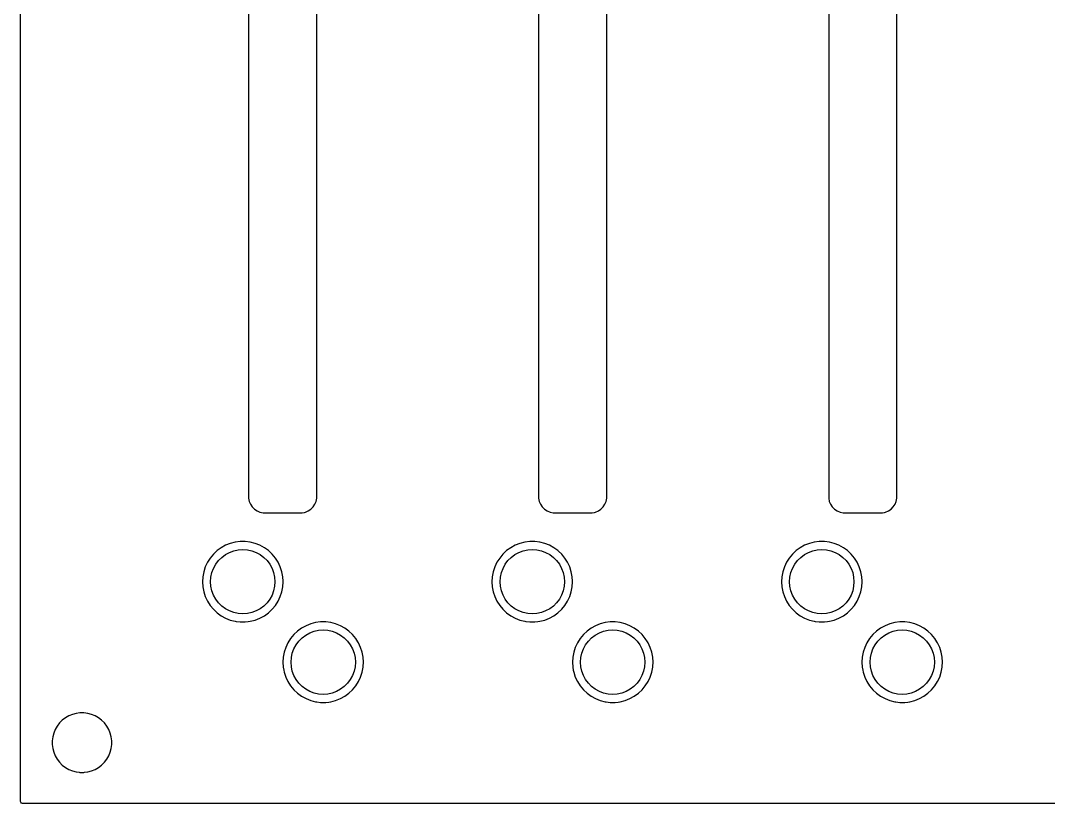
# Model space of a CAD drawing. Extents: x 76 to 217, y -144 to -46.
# Drawn here: x 76.2 to 140.1, y -143.8 to -95.1 of the extents above; entities that cross this region are included whole.
import ezdxf

# ---------------------------------------------------------------- set-up
doc = ezdxf.new("R2010")
doc.units = 0
doc.layers.add('BLACK', color=7, linetype='CONTINUOUS')

msp = doc.modelspace()

# ---------------------------------------------------------------- linework, layer by layer
at = {"layer": 'BLACK', "linetype": 'CONTINUOUS'}
for p, q in [((76.1845, -124.812543), (76.1845, -60.000005)), ((90.3605, -65.179459), (90.3605, -124.812541)), ((94.5995, -124.812541), (94.5995, -65.179459)), ((108.3945, -65.179459), (108.3945, -124.812541)), ((112.6335, -124.812541), (112.6335, -65.179459)), ((126.4285, -65.179459), (126.4285, -124.812541)), ((130.6675, -124.812541), (130.6675, -65.179459)), ((76.1845, -130.000005), (76.1845, -124.812543)), ((90.3605, -124.812543), (90.360499, -124.812543)), ((90.360499, -124.812543), (90.398947, -125.005829)), ((90.3605, -124.812541), (90.3605, -124.812543)), ((90.398947, -125.005829), (90.39895, -125.005839)), ((90.39895, -125.005839), (90.474364, -125.187907)), ((90.474364, -125.187907), (90.474371, -125.18792)), ((90.474371, -125.18792), (90.58386, -125.351781)), ((94.376139, -125.351782), (94.485632, -125.187914)), ((94.485632, -125.187914), (94.561051, -125.005835)), ((94.561051, -125.005835), (94.5995, -124.812543)), ((94.5995, -124.812543), (94.5995, -124.812541)), ((108.3945, -124.812543), (108.394499, -124.812543)), ((108.394499, -124.812543), (108.432947, -125.005829)), ((108.3945, -124.812541), (108.3945, -124.812543)), ((108.432947, -125.005829), (108.43295, -125.005839)), ((108.43295, -125.005839), (108.508364, -125.187907)), ((108.508364, -125.187907), (108.508371, -125.18792)), ((108.508371, -125.18792), (108.61786, -125.351781)), ((112.410139, -125.351782), (112.519632, -125.187914)), ((112.519632, -125.187914), (112.595051, -125.005835)), ((112.595051, -125.005835), (112.6335, -124.812543)), ((112.6335, -124.812543), (112.6335, -124.812541)), ((126.4285, -124.812543), (126.428499, -124.812543)), ((126.428499, -124.812543), (126.466947, -125.005829)), ((126.4285, -124.812541), (126.4285, -124.812543)), ((126.466947, -125.005829), (126.46695, -125.005839)), ((126.46695, -125.005839), (126.542364, -125.187907)), ((126.542364, -125.187907), (126.542371, -125.18792)), ((126.542371, -125.18792), (126.65186, -125.351781)), ((130.444139, -125.351782), (130.553632, -125.187914)), ((130.553632, -125.187914), (130.629051, -125.005835)), ((130.629051, -125.005835), (130.6675, -124.812543)), ((130.6675, -124.812543), (130.6675, -124.812541)), ((90.58386, -125.351781), (90.583863, -125.351785)), ((90.583863, -125.351785), (90.723214, -125.491136)), ((90.723214, -125.491136), (90.723218, -125.491139)), ((90.723218, -125.491139), (90.887079, -125.600628)), ((90.887079, -125.600628), (90.887092, -125.600635)), ((90.887092, -125.600635), (91.06916, -125.676049)), ((91.06916, -125.676049), (91.069165, -125.676051)), ((91.069165, -125.676051), (91.069169, -125.676051)), ((91.069169, -125.676051), (91.06917, -125.676052)), ((91.06917, -125.676052), (91.262456, -125.7145)), ((91.262456, -125.7145), (91.262459, -125.7145)), ((91.262459, -125.7145), (93.697543, -125.7145)), ((93.697543, -125.7145), (93.827582, -125.688632)), ((93.827582, -125.688632), (93.890835, -125.676051)), ((93.890835, -125.676051), (94.072914, -125.600632)), ((94.072914, -125.600632), (94.236782, -125.491139)), ((94.236782, -125.491139), (94.376139, -125.351782)), ((108.61786, -125.351781), (108.617863, -125.351785)), ((108.617863, -125.351785), (108.757214, -125.491136)), ((108.757214, -125.491136), (108.757218, -125.491139)), ((108.757218, -125.491139), (108.921079, -125.600628)), ((108.921079, -125.600628), (108.921092, -125.600635)), ((108.921092, -125.600635), (109.10316, -125.676049)), ((109.10316, -125.676049), (109.103165, -125.676051)), ((109.103165, -125.676051), (109.103169, -125.676051)), ((109.103169, -125.676051), (109.10317, -125.676052)), ((109.10317, -125.676052), (109.296456, -125.7145)), ((109.296456, -125.7145), (109.296459, -125.7145)), ((109.296459, -125.7145), (111.731543, -125.7145)), ((111.731543, -125.7145), (111.861582, -125.688632)), ((111.861582, -125.688632), (111.924835, -125.676051)), ((111.924835, -125.676051), (112.106914, -125.600632)), ((112.106914, -125.600632), (112.270782, -125.491139)), ((112.270782, -125.491139), (112.410139, -125.351782)), ((126.65186, -125.351781), (126.651863, -125.351785)), ((126.651863, -125.351785), (126.791214, -125.491136)), ((126.791214, -125.491136), (126.791218, -125.491139)), ((126.791218, -125.491139), (126.955079, -125.600628)), ((126.955079, -125.600628), (126.955092, -125.600635)), ((126.955092, -125.600635), (127.13716, -125.676049)), ((127.13716, -125.676049), (127.137165, -125.676051)), ((127.137165, -125.676051), (127.137169, -125.676051)), ((127.137169, -125.676051), (127.13717, -125.676052)), ((127.13717, -125.676052), (127.330456, -125.7145)), ((127.330456, -125.7145), (127.330459, -125.7145)), ((127.330459, -125.7145), (129.765543, -125.7145)), ((129.765543, -125.7145), (129.895582, -125.688632)), ((129.895582, -125.688632), (129.958835, -125.676051)), ((129.958835, -125.676051), (130.140914, -125.600632)), ((130.140914, -125.600632), (130.304782, -125.491139)), ((130.304782, -125.491139), (130.444139, -125.351782)), ((88.933241, -127.733002), (88.657516, -127.884584)), ((88.933242, -127.733001), (88.933241, -127.733002)), ((89.225771, -127.617181), (88.933242, -127.733001)), ((89.225774, -127.61718), (89.225771, -127.617181)), ((89.530523, -127.538934), (89.225774, -127.61718)), ((89.530536, -127.538932), (89.530523, -127.538934)), ((89.84267, -127.4995), (89.530536, -127.538932)), ((89.842682, -127.4995), (89.84267, -127.4995)), ((90.157318, -127.4995), (89.842682, -127.4995)), ((90.157329, -127.4995), (90.157318, -127.4995)), ((90.469463, -127.538932), (90.157329, -127.4995)), ((90.469476, -127.538934), (90.469463, -127.538932)), ((90.774225, -127.61718), (90.469476, -127.538934)), ((90.774228, -127.617181), (90.774225, -127.61718)), ((91.066757, -127.733001), (90.774228, -127.617181)), ((91.066758, -127.733002), (91.066757, -127.733001)), ((91.066763, -127.733004), (91.066758, -127.733002)), ((91.066766, -127.733006), (91.066763, -127.733004)), ((91.342484, -127.884584), (91.066766, -127.733006)), ((106.933241, -127.733002), (106.657516, -127.884584)), ((106.933242, -127.733001), (106.933241, -127.733002)), ((107.225771, -127.617181), (106.933242, -127.733001)), ((107.225774, -127.61718), (107.225771, -127.617181)), ((107.530523, -127.538934), (107.225774, -127.61718)), ((107.530536, -127.538932), (107.530523, -127.538934)), ((107.84267, -127.4995), (107.530536, -127.538932)), ((107.842682, -127.4995), (107.84267, -127.4995)), ((108.157318, -127.4995), (107.842682, -127.4995)), ((108.157329, -127.4995), (108.157318, -127.4995)), ((108.469463, -127.538932), (108.157329, -127.4995)), ((108.469476, -127.538934), (108.469463, -127.538932)), ((108.774225, -127.61718), (108.469476, -127.538934)), ((108.774228, -127.617181), (108.774225, -127.61718)), ((109.066757, -127.733001), (108.774228, -127.617181)), ((109.066758, -127.733002), (109.066757, -127.733001)), ((109.066763, -127.733004), (109.066758, -127.733002)), ((109.066766, -127.733006), (109.066763, -127.733004)), ((109.342484, -127.884584), (109.066766, -127.733006)), ((124.933241, -127.733002), (124.657516, -127.884584)), ((124.933242, -127.733001), (124.933241, -127.733002)), ((125.225771, -127.617181), (124.933242, -127.733001)), ((125.225774, -127.61718), (125.225771, -127.617181)), ((125.530523, -127.538934), (125.225774, -127.61718)), ((125.530536, -127.538932), (125.530523, -127.538934)), ((125.84267, -127.4995), (125.530536, -127.538932)), ((125.842682, -127.4995), (125.84267, -127.4995)), ((126.157318, -127.4995), (125.842682, -127.4995)), ((126.157329, -127.4995), (126.157318, -127.4995)), ((126.469463, -127.538932), (126.157329, -127.4995)), ((126.469476, -127.538934), (126.469463, -127.538932)), ((126.774225, -127.61718), (126.469476, -127.538934)), ((126.774228, -127.617181), (126.774225, -127.61718)), ((127.066757, -127.733001), (126.774228, -127.617181)), ((127.066758, -127.733002), (127.066757, -127.733001)), ((127.066763, -127.733004), (127.066758, -127.733002)), ((127.066766, -127.733006), (127.066763, -127.733004)), ((127.342484, -127.884584), (127.066766, -127.733006)), ((88.173606, -128.284909), (87.973054, -128.527334)), ((88.173608, -128.284907), (88.173606, -128.284909)), ((88.402968, -128.069523), (88.173608, -128.284907)), ((88.402978, -128.069515), (88.402968, -128.069523)), ((88.657504, -127.884591), (88.402978, -128.069515)), ((88.657516, -127.884584), (88.657504, -127.884591)), ((88.690279, -128.488501), (88.918718, -128.317493)), ((88.918718, -128.317493), (89.16917, -128.180736)), ((89.16917, -128.180736), (89.436535, -128.081014)), ((89.436535, -128.081014), (89.71537, -128.020357)), ((89.71537, -128.020357), (90, -128)), ((90, -128), (90.28463, -128.020357)), ((90.28463, -128.020357), (90.563465, -128.081014)), ((90.563465, -128.081014), (90.83083, -128.180736)), ((90.83083, -128.180736), (91.081282, -128.317493)), ((91.081282, -128.317493), (91.309721, -128.488501)), ((91.342488, -127.884586), (91.342484, -127.884584)), ((91.342495, -127.884591), (91.342488, -127.884586)), ((91.597021, -128.069515), (91.342495, -127.884591)), ((91.597027, -128.06952), (91.597021, -128.069515)), ((91.59703, -128.069522), (91.597027, -128.06952)), ((91.636606, -128.106686), (91.59703, -128.069522)), ((91.826391, -128.284907), (91.636606, -128.106686)), ((91.826393, -128.284909), (91.826391, -128.284907)), ((92.026945, -128.527334), (91.826393, -128.284909)), ((106.173606, -128.284909), (105.973054, -128.527334)), ((106.173608, -128.284907), (106.173606, -128.284909)), ((106.402968, -128.069523), (106.173608, -128.284907)), ((106.402978, -128.069515), (106.402968, -128.069523)), ((106.657504, -127.884591), (106.402978, -128.069515)), ((106.657516, -127.884584), (106.657504, -127.884591)), ((106.690279, -128.488501), (106.918718, -128.317493)), ((106.918718, -128.317493), (107.16917, -128.180736)), ((107.16917, -128.180736), (107.436535, -128.081014)), ((107.436535, -128.081014), (107.71537, -128.020357)), ((107.71537, -128.020357), (108, -128)), ((108, -128), (108.28463, -128.020357)), ((108.28463, -128.020357), (108.563465, -128.081014)), ((108.563465, -128.081014), (108.83083, -128.180736)), ((108.83083, -128.180736), (109.081282, -128.317493)), ((109.081282, -128.317493), (109.309721, -128.488501)), ((109.342488, -127.884586), (109.342484, -127.884584)), ((109.342495, -127.884591), (109.342488, -127.884586)), ((109.597021, -128.069515), (109.342495, -127.884591)), ((109.597027, -128.06952), (109.597021, -128.069515)), ((109.59703, -128.069522), (109.597027, -128.06952)), ((109.636606, -128.106686), (109.59703, -128.069522)), ((109.826391, -128.284907), (109.636606, -128.106686)), ((109.826393, -128.284909), (109.826391, -128.284907)), ((110.026945, -128.527334), (109.826393, -128.284909)), ((124.173606, -128.284909), (123.973054, -128.527334)), ((124.173608, -128.284907), (124.173606, -128.284909)), ((124.402968, -128.069523), (124.173608, -128.284907)), ((124.402978, -128.069515), (124.402968, -128.069523)), ((124.657504, -127.884591), (124.402978, -128.069515)), ((124.657516, -127.884584), (124.657504, -127.884591)), ((124.690279, -128.488501), (124.918718, -128.317493)), ((124.918718, -128.317493), (125.16917, -128.180736)), ((125.16917, -128.180736), (125.436535, -128.081014)), ((125.436535, -128.081014), (125.71537, -128.020357)), ((125.71537, -128.020357), (126, -128)), ((126, -128), (126.28463, -128.020357)), ((126.28463, -128.020357), (126.563465, -128.081014)), ((126.563465, -128.081014), (126.83083, -128.180736)), ((126.83083, -128.180736), (127.081282, -128.317493)), ((127.081282, -128.317493), (127.309721, -128.488501)), ((127.342488, -127.884586), (127.342484, -127.884584)), ((127.342495, -127.884591), (127.342488, -127.884586)), ((127.597021, -128.069515), (127.342495, -127.884591)), ((127.597027, -128.06952), (127.597021, -128.069515)), ((127.59703, -128.069522), (127.597027, -128.06952)), ((127.636606, -128.106686), (127.59703, -128.069522)), ((127.826391, -128.284907), (127.636606, -128.106686)), ((127.826393, -128.284909), (127.826391, -128.284907)), ((128.026945, -128.527334), (127.826393, -128.284909)), ((87.670497, -129.077683), (87.57327, -129.376916)), ((87.670499, -129.077678), (87.670497, -129.077683)), ((87.804461, -128.792996), (87.670499, -129.077678)), ((87.804464, -128.79299), (87.804461, -128.792996)), ((87.973051, -128.527338), (87.804464, -128.79299)), ((87.973054, -128.527334), (87.973051, -128.527338)), ((88.180736, -129.16917), (88.317493, -128.918718)), ((88.317493, -128.918718), (88.488501, -128.690279)), ((88.488501, -128.690279), (88.690279, -128.488501)), ((91.309721, -128.488501), (91.511499, -128.690279)), ((91.511499, -128.690279), (91.682507, -128.918718)), ((91.682507, -128.918718), (91.819264, -129.16917)), ((92.026947, -128.527337), (92.026945, -128.527334)), ((92.195537, -128.792993), (92.026947, -128.527337)), ((92.329503, -129.077685), (92.195537, -128.792993)), ((92.426731, -129.376921), (92.329503, -129.077685)), ((105.670497, -129.077683), (105.57327, -129.376916)), ((105.670499, -129.077678), (105.670497, -129.077683)), ((105.804461, -128.792996), (105.670499, -129.077678)), ((105.804464, -128.79299), (105.804461, -128.792996)), ((105.973051, -128.527338), (105.804464, -128.79299)), ((105.973054, -128.527334), (105.973051, -128.527338)), ((106.180736, -129.16917), (106.317493, -128.918718)), ((106.317493, -128.918718), (106.488501, -128.690279)), ((106.488501, -128.690279), (106.690279, -128.488501)), ((109.309721, -128.488501), (109.511499, -128.690279)), ((109.511499, -128.690279), (109.682507, -128.918718)), ((109.682507, -128.918718), (109.819264, -129.16917)), ((110.026947, -128.527337), (110.026945, -128.527334)), ((110.195537, -128.792993), (110.026947, -128.527337)), ((110.329503, -129.077685), (110.195537, -128.792993)), ((110.426731, -129.376921), (110.329503, -129.077685)), ((123.670497, -129.077683), (123.57327, -129.376916)), ((123.670499, -129.077678), (123.670497, -129.077683)), ((123.804461, -128.792996), (123.670499, -129.077678)), ((123.804464, -128.79299), (123.804461, -128.792996)), ((123.973051, -128.527338), (123.804464, -128.79299)), ((123.973054, -128.527334), (123.973051, -128.527338)), ((124.180736, -129.16917), (124.317493, -128.918718)), ((124.317493, -128.918718), (124.488501, -128.690279)), ((124.488501, -128.690279), (124.690279, -128.488501)), ((127.309721, -128.488501), (127.511499, -128.690279)), ((127.511499, -128.690279), (127.682507, -128.918718)), ((127.682507, -128.918718), (127.819264, -129.16917)), ((128.026947, -128.527337), (128.026945, -128.527334)), ((128.195537, -128.792993), (128.026947, -128.527337)), ((128.329503, -129.077685), (128.195537, -128.792993)), ((128.426731, -129.376921), (128.329503, -129.077685)), ((87.51431, -129.685995), (87.494556, -129.999994)), ((87.514311, -129.685988), (87.51431, -129.685995)), ((87.57327, -129.376916), (87.514311, -129.685988)), ((88, -130), (88.020357, -129.71537)), ((88.020357, -129.71537), (88.081014, -129.436535)), ((88.081014, -129.436535), (88.180736, -129.16917)), ((91.819264, -129.16917), (91.918986, -129.436535)), ((91.918986, -129.436535), (91.979643, -129.71537)), ((91.979643, -129.71537), (92, -130)), ((92.485688, -129.685985), (92.426731, -129.376921)), ((92.485688, -129.685988), (92.485688, -129.685985)), ((92.485689, -129.685995), (92.485688, -129.685988)), ((92.503777, -129.973511), (92.485689, -129.685995)), ((105.51431, -129.685995), (105.494556, -129.999994)), ((105.514311, -129.685988), (105.51431, -129.685995)), ((105.57327, -129.376916), (105.514311, -129.685988)), ((106, -130), (106.020357, -129.71537)), ((106.020357, -129.71537), (106.081014, -129.436535)), ((106.081014, -129.436535), (106.180736, -129.16917)), ((109.819264, -129.16917), (109.918986, -129.436535)), ((109.918986, -129.436535), (109.979643, -129.71537)), ((109.979643, -129.71537), (110, -130)), ((110.485688, -129.685985), (110.426731, -129.376921)), ((110.485688, -129.685988), (110.485688, -129.685985)), ((110.485689, -129.685995), (110.485688, -129.685988)), ((110.503777, -129.973511), (110.485689, -129.685995)), ((123.51431, -129.685995), (123.494556, -129.999994)), ((123.514311, -129.685988), (123.51431, -129.685995)), ((123.57327, -129.376916), (123.514311, -129.685988)), ((124, -130), (124.020357, -129.71537)), ((124.020357, -129.71537), (124.081014, -129.436535)), ((124.081014, -129.436535), (124.180736, -129.16917)), ((127.819264, -129.16917), (127.918986, -129.436535)), ((127.918986, -129.436535), (127.979643, -129.71537)), ((127.979643, -129.71537), (128, -130)), ((128.485688, -129.685985), (128.426731, -129.376921)), ((128.485688, -129.685988), (128.485688, -129.685985)), ((128.485689, -129.685995), (128.485688, -129.685988)), ((128.503777, -129.973511), (128.485689, -129.685995)), ((76.1845, -135.000005), (76.1845, -130.000005)), ((87.494556, -129.999994), (87.494556, -130.000005)), ((87.494556, -130.000005), (87.51431, -130.314004)), ((87.51431, -130.314004), (87.514311, -130.314011)), ((87.514311, -130.314011), (87.57327, -130.623083)), ((88.020357, -130.28463), (88, -130)), ((88.081014, -130.563465), (88.020357, -130.28463)), ((91.979643, -130.28463), (91.918986, -130.563465)), ((92, -130), (91.979643, -130.28463)), ((92.426731, -130.623079), (92.485688, -130.314015)), ((92.485688, -130.314015), (92.505444, -130.000005)), ((92.505444, -130), (92.503777, -129.973511)), ((92.505444, -130.000005), (92.505444, -130)), ((105.494556, -129.999994), (105.494556, -130.000005)), ((105.494556, -130.000005), (105.51431, -130.314004)), ((105.51431, -130.314004), (105.514311, -130.314011)), ((105.514311, -130.314011), (105.57327, -130.623083)), ((106.020357, -130.28463), (106, -130)), ((106.081014, -130.563465), (106.020357, -130.28463)), ((109.979643, -130.28463), (109.918986, -130.563465)), ((110, -130), (109.979643, -130.28463)), ((110.426731, -130.623079), (110.485688, -130.314015)), ((110.485688, -130.314015), (110.505444, -130.000005)), ((110.505444, -130), (110.503777, -129.973511)), ((110.505444, -130.000005), (110.505444, -130)), ((123.494556, -129.999994), (123.494556, -130.000005)), ((123.494556, -130.000005), (123.51431, -130.314004)), ((123.51431, -130.314004), (123.514311, -130.314011)), ((123.514311, -130.314011), (123.57327, -130.623083)), ((124.020357, -130.28463), (124, -130)), ((124.081014, -130.563465), (124.020357, -130.28463)), ((127.979643, -130.28463), (127.918986, -130.563465)), ((128, -130), (127.979643, -130.28463)), ((128.426731, -130.623079), (128.485688, -130.314015)), ((128.485688, -130.314015), (128.505444, -130.000005)), ((128.505444, -130), (128.503777, -129.973511)), ((128.505444, -130.000005), (128.505444, -130)), ((87.57327, -130.623083), (87.670497, -130.922316)), ((87.670497, -130.922316), (87.670499, -130.922321)), ((87.670499, -130.922321), (87.804461, -131.207003)), ((88.180736, -130.83083), (88.081014, -130.563465)), ((88.317493, -131.081282), (88.180736, -130.83083)), ((91.819264, -130.83083), (91.682507, -131.081282)), ((91.918986, -130.563465), (91.819264, -130.83083)), ((92.195537, -131.207007), (92.329503, -130.922315)), ((92.329503, -130.922315), (92.426731, -130.623079)), ((105.57327, -130.623083), (105.670497, -130.922316)), ((105.670497, -130.922316), (105.670499, -130.922321)), ((105.670499, -130.922321), (105.804461, -131.207003)), ((106.180736, -130.83083), (106.081014, -130.563465)), ((106.317493, -131.081282), (106.180736, -130.83083)), ((109.819264, -130.83083), (109.682507, -131.081282)), ((109.918986, -130.563465), (109.819264, -130.83083)), ((110.195537, -131.207007), (110.329503, -130.922315)), ((110.329503, -130.922315), (110.426731, -130.623079)), ((123.57327, -130.623083), (123.670497, -130.922316)), ((123.670497, -130.922316), (123.670499, -130.922321)), ((123.670499, -130.922321), (123.804461, -131.207003)), ((124.180736, -130.83083), (124.081014, -130.563465)), ((124.317493, -131.081282), (124.180736, -130.83083)), ((127.819264, -130.83083), (127.682507, -131.081282)), ((127.918986, -130.563465), (127.819264, -130.83083)), ((128.195537, -131.207007), (128.329503, -130.922315)), ((128.329503, -130.922315), (128.426731, -130.623079)), ((87.804461, -131.207003), (87.804464, -131.207009)), ((87.804464, -131.207009), (87.973051, -131.472661)), ((87.973051, -131.472661), (87.973054, -131.472665)), ((87.973054, -131.472665), (88.173606, -131.71509)), ((88.488501, -131.309721), (88.317493, -131.081282)), ((88.690279, -131.511499), (88.488501, -131.309721)), ((88.918718, -131.682507), (88.690279, -131.511499)), ((91.309721, -131.511499), (91.081282, -131.682507)), ((91.511499, -131.309721), (91.309721, -131.511499)), ((91.682507, -131.081282), (91.511499, -131.309721)), ((91.82639, -131.715094), (92.026947, -131.472663)), ((92.026947, -131.472663), (92.195537, -131.207007)), ((105.804461, -131.207003), (105.804464, -131.207009)), ((105.804464, -131.207009), (105.973051, -131.472661)), ((105.973051, -131.472661), (105.973054, -131.472665)), ((105.973054, -131.472665), (106.173606, -131.71509)), ((106.488501, -131.309721), (106.317493, -131.081282)), ((106.690279, -131.511499), (106.488501, -131.309721)), ((106.918718, -131.682507), (106.690279, -131.511499)), ((109.309721, -131.511499), (109.081282, -131.682507)), ((109.511499, -131.309721), (109.309721, -131.511499)), ((109.682507, -131.081282), (109.511499, -131.309721)), ((109.82639, -131.715094), (110.026947, -131.472663)), ((110.026947, -131.472663), (110.195537, -131.207007)), ((123.804461, -131.207003), (123.804464, -131.207009)), ((123.804464, -131.207009), (123.973051, -131.472661)), ((123.973051, -131.472661), (123.973054, -131.472665)), ((123.973054, -131.472665), (124.173606, -131.71509)), ((124.488501, -131.309721), (124.317493, -131.081282)), ((124.690279, -131.511499), (124.488501, -131.309721)), ((124.918718, -131.682507), (124.690279, -131.511499)), ((127.309721, -131.511499), (127.081282, -131.682507)), ((127.511499, -131.309721), (127.309721, -131.511499)), ((127.682507, -131.081282), (127.511499, -131.309721)), ((127.82639, -131.715094), (128.026947, -131.472663)), ((128.026947, -131.472663), (128.195537, -131.207007)), ((88.173606, -131.71509), (88.173608, -131.715092)), ((88.173608, -131.715092), (88.402968, -131.930476)), ((88.402968, -131.930476), (88.402978, -131.930484)), ((88.402978, -131.930484), (88.657504, -132.115408)), ((88.657504, -132.115408), (88.657509, -132.11541)), ((88.657509, -132.11541), (88.657516, -132.115416)), ((88.657516, -132.115416), (88.933234, -132.266994)), ((89.16917, -131.819264), (88.918718, -131.682507)), ((88.933234, -132.266994), (88.933239, -132.266996)), ((88.933239, -132.266996), (88.933241, -132.266997)), ((88.933241, -132.266997), (88.933242, -132.266998)), ((88.933242, -132.266998), (89.225771, -132.382818)), ((89.436535, -131.918986), (89.16917, -131.819264)), ((89.71537, -131.979643), (89.436535, -131.918986)), ((90, -132), (89.71537, -131.979643)), ((90.28463, -131.979643), (90, -132)), ((90.563465, -131.918986), (90.28463, -131.979643)), ((90.83083, -131.819264), (90.563465, -131.918986)), ((90.774228, -132.382818), (91.066757, -132.266998)), ((91.081282, -131.682507), (90.83083, -131.819264)), ((91.066756, -132.266997), (91.066766, -132.266994)), ((91.066758, -132.266997), (91.066756, -132.266997)), ((91.066757, -132.266998), (91.066758, -132.266997)), ((91.066766, -132.266994), (91.342484, -132.115416)), ((91.342484, -132.115416), (91.59703, -131.930478)), ((91.59703, -131.930478), (91.82639, -131.715094)), ((106.173606, -131.71509), (106.173608, -131.715092)), ((106.173608, -131.715092), (106.402968, -131.930476)), ((106.402968, -131.930476), (106.402978, -131.930484)), ((106.402978, -131.930484), (106.657504, -132.115408)), ((106.657504, -132.115408), (106.657509, -132.11541)), ((106.657509, -132.11541), (106.657516, -132.115416)), ((106.657516, -132.115416), (106.933234, -132.266994)), ((107.16917, -131.819264), (106.918718, -131.682507)), ((106.933234, -132.266994), (106.933239, -132.266996)), ((106.933239, -132.266996), (106.933241, -132.266997)), ((106.933241, -132.266997), (106.933242, -132.266998)), ((106.933242, -132.266998), (107.225771, -132.382818)), ((107.436535, -131.918986), (107.16917, -131.819264)), ((107.71537, -131.979643), (107.436535, -131.918986)), ((108, -132), (107.71537, -131.979643)), ((108.28463, -131.979643), (108, -132)), ((108.563465, -131.918986), (108.28463, -131.979643)), ((108.83083, -131.819264), (108.563465, -131.918986)), ((108.774228, -132.382818), (109.066757, -132.266998)), ((109.081282, -131.682507), (108.83083, -131.819264)), ((109.066756, -132.266997), (109.066766, -132.266994)), ((109.066758, -132.266997), (109.066756, -132.266997)), ((109.066757, -132.266998), (109.066758, -132.266997)), ((109.066766, -132.266994), (109.342484, -132.115416)), ((109.342484, -132.115416), (109.59703, -131.930478)), ((109.59703, -131.930478), (109.82639, -131.715094)), ((124.173606, -131.71509), (124.173608, -131.715092)), ((124.173608, -131.715092), (124.402968, -131.930476)), ((124.402968, -131.930476), (124.402978, -131.930484)), ((124.402978, -131.930484), (124.657504, -132.115408)), ((124.657504, -132.115408), (124.657509, -132.11541)), ((124.657509, -132.11541), (124.657516, -132.115416)), ((124.657516, -132.115416), (124.933234, -132.266994)), ((125.16917, -131.819264), (124.918718, -131.682507)), ((124.933234, -132.266994), (124.933239, -132.266996)), ((124.933239, -132.266996), (124.933241, -132.266997)), ((124.933241, -132.266997), (124.933242, -132.266998)), ((124.933242, -132.266998), (125.225771, -132.382818)), ((125.436535, -131.918986), (125.16917, -131.819264)), ((125.71537, -131.979643), (125.436535, -131.918986)), ((126, -132), (125.71537, -131.979643)), ((126.28463, -131.979643), (126, -132)), ((126.563465, -131.918986), (126.28463, -131.979643)), ((126.83083, -131.819264), (126.563465, -131.918986)), ((126.774228, -132.382818), (127.066757, -132.266998)), ((127.081282, -131.682507), (126.83083, -131.819264)), ((127.066756, -132.266997), (127.066766, -132.266994)), ((127.066758, -132.266997), (127.066756, -132.266997)), ((127.066757, -132.266998), (127.066758, -132.266997)), ((127.066766, -132.266994), (127.342484, -132.115416)), ((127.342484, -132.115416), (127.59703, -131.930478)), ((127.59703, -131.930478), (127.82639, -131.715094)), ((89.225771, -132.382818), (89.225774, -132.382819)), ((89.225774, -132.382819), (89.530523, -132.461065)), ((89.530523, -132.461065), (89.530527, -132.461066)), ((89.530527, -132.461066), (89.59601, -132.469338)), ((89.59601, -132.469338), (89.84267, -132.500499)), ((89.84267, -132.500499), (89.842679, -132.500499)), ((89.842679, -132.500499), (89.842682, -132.5005)), ((89.842682, -132.5005), (89.842684, -132.5005)), ((89.842684, -132.5005), (90.157316, -132.5005)), ((90.157316, -132.5005), (90.157318, -132.5005)), ((90.157318, -132.5005), (90.157321, -132.500499)), ((90.157321, -132.500499), (90.157329, -132.500499)), ((90.157329, -132.500499), (90.343593, -132.476968)), ((90.343593, -132.476968), (90.469473, -132.461066)), ((90.469473, -132.461066), (90.774225, -132.382819)), ((90.774225, -132.382819), (90.774228, -132.382818)), ((93.657504, -132.884591), (93.402978, -133.069515)), ((93.657516, -132.884584), (93.657504, -132.884591)), ((93.933241, -132.733002), (93.657516, -132.884584)), ((93.933242, -132.733001), (93.933241, -132.733002)), ((94.225771, -132.617181), (93.933242, -132.733001)), ((94.225774, -132.61718), (94.225771, -132.617181)), ((94.530523, -132.538934), (94.225774, -132.61718)), ((94.530536, -132.538932), (94.530523, -132.538934)), ((94.84267, -132.4995), (94.530536, -132.538932)), ((94.842682, -132.4995), (94.84267, -132.4995)), ((95.157318, -132.4995), (94.842682, -132.4995)), ((95.157329, -132.4995), (95.157318, -132.4995)), ((95.469463, -132.538932), (95.157329, -132.4995)), ((95.469476, -132.538934), (95.469463, -132.538932)), ((95.774225, -132.61718), (95.469476, -132.538934)), ((95.774228, -132.617181), (95.774225, -132.61718)), ((96.066757, -132.733001), (95.774228, -132.617181)), ((96.066758, -132.733002), (96.066757, -132.733001)), ((96.066763, -132.733004), (96.066758, -132.733002)), ((96.066766, -132.733006), (96.066763, -132.733004)), ((96.342484, -132.884584), (96.066766, -132.733006)), ((96.342488, -132.884586), (96.342484, -132.884584)), ((96.342495, -132.884591), (96.342488, -132.884586)), ((96.597021, -133.069515), (96.342495, -132.884591)), ((107.225771, -132.382818), (107.225774, -132.382819)), ((107.225774, -132.382819), (107.530523, -132.461065)), ((107.530523, -132.461065), (107.530527, -132.461066)), ((107.530527, -132.461066), (107.59601, -132.469338)), ((107.59601, -132.469338), (107.84267, -132.500499)), ((107.84267, -132.500499), (107.842679, -132.500499)), ((107.842679, -132.500499), (107.842682, -132.5005)), ((107.842682, -132.5005), (107.842684, -132.5005)), ((107.842684, -132.5005), (108.157316, -132.5005)), ((108.157316, -132.5005), (108.157318, -132.5005)), ((108.157318, -132.5005), (108.157321, -132.500499)), ((108.157321, -132.500499), (108.157329, -132.500499)), ((108.157329, -132.500499), (108.343593, -132.476968)), ((108.343593, -132.476968), (108.469473, -132.461066)), ((108.469473, -132.461066), (108.774225, -132.382819)), ((108.774225, -132.382819), (108.774228, -132.382818)), ((111.657504, -132.884591), (111.402978, -133.069515)), ((111.657516, -132.884584), (111.657504, -132.884591)), ((111.933241, -132.733002), (111.657516, -132.884584)), ((111.933242, -132.733001), (111.933241, -132.733002)), ((112.225771, -132.617181), (111.933242, -132.733001)), ((112.225774, -132.61718), (112.225771, -132.617181)), ((112.530523, -132.538934), (112.225774, -132.61718)), ((112.530536, -132.538932), (112.530523, -132.538934)), ((112.84267, -132.4995), (112.530536, -132.538932)), ((112.842682, -132.4995), (112.84267, -132.4995)), ((113.157318, -132.4995), (112.842682, -132.4995)), ((113.157329, -132.4995), (113.157318, -132.4995)), ((113.469463, -132.538932), (113.157329, -132.4995)), ((113.469476, -132.538934), (113.469463, -132.538932)), ((113.774225, -132.61718), (113.469476, -132.538934)), ((113.774228, -132.617181), (113.774225, -132.61718)), ((114.066757, -132.733001), (113.774228, -132.617181)), ((114.066758, -132.733002), (114.066757, -132.733001)), ((114.066763, -132.733004), (114.066758, -132.733002)), ((114.066766, -132.733006), (114.066763, -132.733004)), ((114.342484, -132.884584), (114.066766, -132.733006)), ((114.342488, -132.884586), (114.342484, -132.884584)), ((114.342495, -132.884591), (114.342488, -132.884586)), ((114.597021, -133.069515), (114.342495, -132.884591)), ((125.225771, -132.382818), (125.225774, -132.382819)), ((125.225774, -132.382819), (125.530523, -132.461065)), ((125.530523, -132.461065), (125.530527, -132.461066)), ((125.530527, -132.461066), (125.59601, -132.469338)), ((125.59601, -132.469338), (125.84267, -132.500499)), ((125.84267, -132.500499), (125.842679, -132.500499)), ((125.842679, -132.500499), (125.842682, -132.5005)), ((125.842682, -132.5005), (125.842684, -132.5005)), ((125.842684, -132.5005), (126.157316, -132.5005)), ((126.157316, -132.5005), (126.157318, -132.5005)), ((126.157318, -132.5005), (126.157321, -132.500499)), ((126.157321, -132.500499), (126.157329, -132.500499)), ((126.157329, -132.500499), (126.343593, -132.476968)), ((126.343593, -132.476968), (126.469473, -132.461066)), ((126.469473, -132.461066), (126.774225, -132.382819)), ((126.774225, -132.382819), (126.774228, -132.382818)), ((129.657504, -132.884591), (129.402978, -133.069515)), ((129.657516, -132.884584), (129.657504, -132.884591)), ((129.933241, -132.733002), (129.657516, -132.884584)), ((129.933242, -132.733001), (129.933241, -132.733002)), ((130.225771, -132.617181), (129.933242, -132.733001)), ((130.225774, -132.61718), (130.225771, -132.617181)), ((130.530523, -132.538934), (130.225774, -132.61718)), ((130.530536, -132.538932), (130.530523, -132.538934)), ((130.84267, -132.4995), (130.530536, -132.538932)), ((130.842682, -132.4995), (130.84267, -132.4995)), ((131.157318, -132.4995), (130.842682, -132.4995)), ((131.157329, -132.4995), (131.157318, -132.4995)), ((131.469463, -132.538932), (131.157329, -132.4995)), ((131.469476, -132.538934), (131.469463, -132.538932)), ((131.774225, -132.61718), (131.469476, -132.538934)), ((131.774228, -132.617181), (131.774225, -132.61718)), ((132.066757, -132.733001), (131.774228, -132.617181)), ((132.066758, -132.733002), (132.066757, -132.733001)), ((132.066763, -132.733004), (132.066758, -132.733002)), ((132.066766, -132.733006), (132.066763, -132.733004)), ((132.342484, -132.884584), (132.066766, -132.733006)), ((132.342488, -132.884586), (132.342484, -132.884584)), ((132.342495, -132.884591), (132.342488, -132.884586)), ((132.597021, -133.069515), (132.342495, -132.884591)), ((92.973051, -133.527338), (92.804464, -133.79299)), ((92.973054, -133.527334), (92.973051, -133.527338)), ((93.173606, -133.284909), (92.973054, -133.527334)), ((93.173608, -133.284907), (93.173606, -133.284909)), ((93.402968, -133.069523), (93.173608, -133.284907)), ((93.402978, -133.069515), (93.402968, -133.069523)), ((93.488501, -133.690279), (93.690279, -133.488501)), ((93.690279, -133.488501), (93.918718, -133.317493)), ((93.918718, -133.317493), (94.16917, -133.180736)), ((94.16917, -133.180736), (94.436535, -133.081014)), ((94.436535, -133.081014), (94.71537, -133.020357)), ((94.71537, -133.020357), (95, -133)), ((95, -133), (95.28463, -133.020357)), ((95.28463, -133.020357), (95.563465, -133.081014)), ((95.563465, -133.081014), (95.83083, -133.180736)), ((95.83083, -133.180736), (96.081282, -133.317493)), ((96.081282, -133.317493), (96.309721, -133.488501)), ((96.309721, -133.488501), (96.511499, -133.690279)), ((96.597031, -133.069523), (96.597021, -133.069515)), ((96.826391, -133.284907), (96.597031, -133.069523)), ((96.826393, -133.284909), (96.826391, -133.284907)), ((97.026945, -133.527334), (96.826393, -133.284909)), ((97.026948, -133.527338), (97.026945, -133.527334)), ((97.160414, -133.737648), (97.026948, -133.527338)), ((110.973051, -133.527338), (110.804464, -133.79299)), ((110.973054, -133.527334), (110.973051, -133.527338)), ((111.173606, -133.284909), (110.973054, -133.527334)), ((111.173608, -133.284907), (111.173606, -133.284909)), ((111.402968, -133.069523), (111.173608, -133.284907)), ((111.402978, -133.069515), (111.402968, -133.069523)), ((111.488501, -133.690279), (111.690279, -133.488501)), ((111.690279, -133.488501), (111.918718, -133.317493)), ((111.918718, -133.317493), (112.16917, -133.180736)), ((112.16917, -133.180736), (112.436535, -133.081014)), ((112.436535, -133.081014), (112.71537, -133.020357)), ((112.71537, -133.020357), (113, -133)), ((113, -133), (113.28463, -133.020357)), ((113.28463, -133.020357), (113.563465, -133.081014)), ((113.563465, -133.081014), (113.83083, -133.180736)), ((113.83083, -133.180736), (114.081282, -133.317493)), ((114.081282, -133.317493), (114.309721, -133.488501)), ((114.309721, -133.488501), (114.511499, -133.690279)), ((114.597031, -133.069523), (114.597021, -133.069515)), ((114.826391, -133.284907), (114.597031, -133.069523)), ((114.826393, -133.284909), (114.826391, -133.284907)), ((115.026945, -133.527334), (114.826393, -133.284909)), ((115.026948, -133.527338), (115.026945, -133.527334)), ((115.160414, -133.737648), (115.026948, -133.527338)), ((128.973051, -133.527338), (128.804464, -133.79299)), ((128.973054, -133.527334), (128.973051, -133.527338)), ((129.173606, -133.284909), (128.973054, -133.527334)), ((129.173608, -133.284907), (129.173606, -133.284909)), ((129.402968, -133.069523), (129.173608, -133.284907)), ((129.402978, -133.069515), (129.402968, -133.069523)), ((129.488501, -133.690279), (129.690279, -133.488501)), ((129.690279, -133.488501), (129.918718, -133.317493)), ((129.918718, -133.317493), (130.16917, -133.180736)), ((130.16917, -133.180736), (130.436535, -133.081014)), ((130.436535, -133.081014), (130.71537, -133.020357)), ((130.71537, -133.020357), (131, -133)), ((131, -133), (131.28463, -133.020357)), ((131.28463, -133.020357), (131.563465, -133.081014)), ((131.563465, -133.081014), (131.83083, -133.180736)), ((131.83083, -133.180736), (132.081282, -133.317493)), ((132.081282, -133.317493), (132.309721, -133.488501)), ((132.309721, -133.488501), (132.511499, -133.690279)), ((132.597031, -133.069523), (132.597021, -133.069515)), ((132.826391, -133.284907), (132.597031, -133.069523)), ((132.826393, -133.284909), (132.826391, -133.284907)), ((133.026945, -133.527334), (132.826393, -133.284909)), ((133.026948, -133.527338), (133.026945, -133.527334)), ((133.160414, -133.737648), (133.026948, -133.527338)), ((92.670497, -134.077683), (92.57327, -134.376916)), ((92.670499, -134.077678), (92.670497, -134.077683)), ((92.804461, -133.792996), (92.670499, -134.077678)), ((92.804464, -133.79299), (92.804461, -133.792996)), ((93.081014, -134.436535), (93.180736, -134.16917)), ((93.180736, -134.16917), (93.317493, -133.918718)), ((93.317493, -133.918718), (93.488501, -133.690279)), ((96.511499, -133.690279), (96.682507, -133.918718)), ((96.682507, -133.918718), (96.819264, -134.16917)), ((96.819264, -134.16917), (96.918986, -134.436535)), ((97.195537, -133.792993), (97.160414, -133.737648)), ((97.329503, -134.077685), (97.195537, -133.792993)), ((97.426731, -134.376921), (97.329503, -134.077685)), ((110.670497, -134.077683), (110.57327, -134.376916)), ((110.670499, -134.077678), (110.670497, -134.077683)), ((110.804461, -133.792996), (110.670499, -134.077678)), ((110.804464, -133.79299), (110.804461, -133.792996)), ((111.081014, -134.436535), (111.180736, -134.16917)), ((111.180736, -134.16917), (111.317493, -133.918718)), ((111.317493, -133.918718), (111.488501, -133.690279)), ((114.511499, -133.690279), (114.682507, -133.918718)), ((114.682507, -133.918718), (114.819264, -134.16917)), ((114.819264, -134.16917), (114.918986, -134.436535)), ((115.195537, -133.792993), (115.160414, -133.737648)), ((115.329503, -134.077685), (115.195537, -133.792993)), ((115.426731, -134.376921), (115.329503, -134.077685)), ((128.670497, -134.077683), (128.57327, -134.376916)), ((128.670499, -134.077678), (128.670497, -134.077683)), ((128.804461, -133.792996), (128.670499, -134.077678)), ((128.804464, -133.79299), (128.804461, -133.792996)), ((129.081014, -134.436535), (129.180736, -134.16917)), ((129.180736, -134.16917), (129.317493, -133.918718)), ((129.317493, -133.918718), (129.488501, -133.690279)), ((132.511499, -133.690279), (132.682507, -133.918718)), ((132.682507, -133.918718), (132.819264, -134.16917)), ((132.819264, -134.16917), (132.918986, -134.436535)), ((133.195537, -133.792993), (133.160414, -133.737648)), ((133.329503, -134.077685), (133.195537, -133.792993)), ((133.426731, -134.376921), (133.329503, -134.077685)), ((92.51431, -134.685995), (92.494556, -134.999994)), ((92.514311, -134.685988), (92.51431, -134.685995)), ((92.57327, -134.376916), (92.514311, -134.685988)), ((93, -135), (93.020357, -134.71537)), ((93.020357, -134.71537), (93.081014, -134.436535)), ((96.918986, -134.436535), (96.979643, -134.71537)), ((96.979643, -134.71537), (97, -135)), ((97.485688, -134.685985), (97.426731, -134.376921)), ((97.485688, -134.685988), (97.485688, -134.685985)), ((97.485689, -134.685995), (97.485688, -134.685988)), ((97.505444, -134.999994), (97.485689, -134.685995)), ((110.51431, -134.685995), (110.494556, -134.999994)), ((110.514311, -134.685988), (110.51431, -134.685995)), ((110.57327, -134.376916), (110.514311, -134.685988)), ((111, -135), (111.020357, -134.71537)), ((111.020357, -134.71537), (111.081014, -134.436535)), ((114.918986, -134.436535), (114.979643, -134.71537)), ((114.979643, -134.71537), (115, -135)), ((115.485688, -134.685985), (115.426731, -134.376921)), ((115.485688, -134.685988), (115.485688, -134.685985)), ((115.485689, -134.685995), (115.485688, -134.685988)), ((115.505444, -134.999994), (115.485689, -134.685995)), ((128.51431, -134.685995), (128.494556, -134.999994)), ((128.514311, -134.685988), (128.51431, -134.685995)), ((128.57327, -134.376916), (128.514311, -134.685988)), ((129, -135), (129.020357, -134.71537)), ((129.020357, -134.71537), (129.081014, -134.436535)), ((132.918986, -134.436535), (132.979643, -134.71537)), ((132.979643, -134.71537), (133, -135)), ((133.485688, -134.685985), (133.426731, -134.376921)), ((133.485688, -134.685988), (133.485688, -134.685985)), ((133.485689, -134.685995), (133.485688, -134.685988)), ((133.505444, -134.999994), (133.485689, -134.685995)), ((76.1845, -140.121288), (76.1845, -135.000005)), ((92.494556, -134.999994), (92.494556, -135.000005)), ((92.494556, -135.000005), (92.51431, -135.314004)), ((92.51431, -135.314004), (92.514311, -135.314011)), ((92.514311, -135.314011), (92.514312, -135.314015)), ((92.514312, -135.314015), (92.54979, -135.5)), ((93.020357, -135.28463), (93, -135)), ((93.081014, -135.563465), (93.020357, -135.28463)), ((96.979643, -135.28463), (96.918986, -135.563465)), ((97, -135), (96.979643, -135.28463)), ((97.426731, -135.623079), (97.485688, -135.314015)), ((97.485688, -135.314015), (97.488249, -135.273308)), ((97.488249, -135.273308), (97.505444, -135.000005)), ((97.505444, -135.000005), (97.505444, -134.999994)), ((110.494556, -134.999994), (110.494556, -135.000005)), ((110.494556, -135.000005), (110.51431, -135.314004)), ((110.51431, -135.314004), (110.514311, -135.314011)), ((110.514311, -135.314011), (110.514312, -135.314015)), ((110.514312, -135.314015), (110.54979, -135.5)), ((111.020357, -135.28463), (111, -135)), ((111.081014, -135.563465), (111.020357, -135.28463)), ((114.979643, -135.28463), (114.918986, -135.563465)), ((115, -135), (114.979643, -135.28463)), ((115.426731, -135.623079), (115.485688, -135.314015)), ((115.485688, -135.314015), (115.488249, -135.273308)), ((115.488249, -135.273308), (115.505444, -135.000005)), ((115.505444, -135.000005), (115.505444, -134.999994)), ((128.494556, -134.999994), (128.494556, -135.000005)), ((128.494556, -135.000005), (128.51431, -135.314004)), ((128.51431, -135.314004), (128.514311, -135.314011)), ((128.514311, -135.314011), (128.514312, -135.314015)), ((128.514312, -135.314015), (128.54979, -135.5)), ((129.020357, -135.28463), (129, -135)), ((129.081014, -135.563465), (129.020357, -135.28463)), ((132.979643, -135.28463), (132.918986, -135.563465)), ((133, -135), (132.979643, -135.28463)), ((133.426731, -135.623079), (133.485688, -135.314015)), ((133.485688, -135.314015), (133.488249, -135.273308)), ((133.488249, -135.273308), (133.505444, -135.000005)), ((133.505444, -135.000005), (133.505444, -134.999994)), ((92.54979, -135.5), (92.57327, -135.623083)), ((92.57327, -135.623083), (92.670497, -135.922316)), ((92.670497, -135.922316), (92.670499, -135.922321)), ((92.670499, -135.922321), (92.804461, -136.207003)), ((93.180736, -135.83083), (93.081014, -135.563465)), ((93.317493, -136.081282), (93.180736, -135.83083)), ((93.488501, -136.309721), (93.317493, -136.081282)), ((96.682507, -136.081282), (96.511499, -136.309721)), ((96.819264, -135.83083), (96.682507, -136.081282)), ((96.918986, -135.563465), (96.819264, -135.83083)), ((97.195537, -136.207007), (97.329503, -135.922315)), ((97.329503, -135.922315), (97.426731, -135.623079)), ((110.54979, -135.5), (110.57327, -135.623083)), ((110.57327, -135.623083), (110.670497, -135.922316)), ((110.670497, -135.922316), (110.670499, -135.922321)), ((110.670499, -135.922321), (110.804461, -136.207003)), ((111.180736, -135.83083), (111.081014, -135.563465)), ((111.317493, -136.081282), (111.180736, -135.83083)), ((111.488501, -136.309721), (111.317493, -136.081282)), ((114.682507, -136.081282), (114.511499, -136.309721)), ((114.819264, -135.83083), (114.682507, -136.081282)), ((114.918986, -135.563465), (114.819264, -135.83083)), ((115.195537, -136.207007), (115.329503, -135.922315)), ((115.329503, -135.922315), (115.426731, -135.623079)), ((128.54979, -135.5), (128.57327, -135.623083)), ((128.57327, -135.623083), (128.670497, -135.922316)), ((128.670497, -135.922316), (128.670499, -135.922321)), ((128.670499, -135.922321), (128.804461, -136.207003)), ((129.180736, -135.83083), (129.081014, -135.563465)), ((129.317493, -136.081282), (129.180736, -135.83083)), ((129.488501, -136.309721), (129.317493, -136.081282)), ((132.682507, -136.081282), (132.511499, -136.309721)), ((132.819264, -135.83083), (132.682507, -136.081282)), ((132.918986, -135.563465), (132.819264, -135.83083)), ((133.195537, -136.207007), (133.329503, -135.922315)), ((133.329503, -135.922315), (133.426731, -135.623079)), ((92.804461, -136.207003), (92.804464, -136.207009)), ((92.804464, -136.207009), (92.973051, -136.472661)), ((92.973051, -136.472661), (92.973054, -136.472665)), ((92.973054, -136.472665), (93.173606, -136.71509)), ((93.173606, -136.71509), (93.173608, -136.715092)), ((93.173608, -136.715092), (93.402968, -136.930476)), ((93.690279, -136.511499), (93.488501, -136.309721)), ((93.918718, -136.682507), (93.690279, -136.511499)), ((94.16917, -136.819264), (93.918718, -136.682507)), ((96.081282, -136.682507), (95.83083, -136.819264)), ((96.309721, -136.511499), (96.081282, -136.682507)), ((96.511499, -136.309721), (96.309721, -136.511499)), ((96.59703, -136.930478), (96.82639, -136.715094)), ((96.82639, -136.715094), (97.026947, -136.472663)), ((97.026947, -136.472663), (97.195537, -136.207007)), ((110.804461, -136.207003), (110.804464, -136.207009)), ((110.804464, -136.207009), (110.973051, -136.472661)), ((110.973051, -136.472661), (110.973054, -136.472665)), ((110.973054, -136.472665), (111.173606, -136.71509)), ((111.173606, -136.71509), (111.173608, -136.715092)), ((111.173608, -136.715092), (111.402968, -136.930476)), ((111.690279, -136.511499), (111.488501, -136.309721)), ((111.918718, -136.682507), (111.690279, -136.511499)), ((112.16917, -136.819264), (111.918718, -136.682507)), ((114.081282, -136.682507), (113.83083, -136.819264)), ((114.309721, -136.511499), (114.081282, -136.682507)), ((114.511499, -136.309721), (114.309721, -136.511499)), ((114.59703, -136.930478), (114.82639, -136.715094)), ((114.82639, -136.715094), (115.026947, -136.472663)), ((115.026947, -136.472663), (115.195537, -136.207007)), ((128.804461, -136.207003), (128.804464, -136.207009)), ((128.804464, -136.207009), (128.973051, -136.472661)), ((128.973051, -136.472661), (128.973054, -136.472665)), ((128.973054, -136.472665), (129.173606, -136.71509)), ((129.173606, -136.71509), (129.173608, -136.715092)), ((129.173608, -136.715092), (129.402968, -136.930476)), ((129.690279, -136.511499), (129.488501, -136.309721)), ((129.918718, -136.682507), (129.690279, -136.511499)), ((130.16917, -136.819264), (129.918718, -136.682507)), ((132.081282, -136.682507), (131.83083, -136.819264)), ((132.309721, -136.511499), (132.081282, -136.682507)), ((132.511499, -136.309721), (132.309721, -136.511499)), ((132.59703, -136.930478), (132.82639, -136.715094)), ((132.82639, -136.715094), (133.026947, -136.472663)), ((133.026947, -136.472663), (133.195537, -136.207007)), ((93.402968, -136.930476), (93.402978, -136.930484)), ((93.402978, -136.930484), (93.657504, -137.115408)), ((93.657504, -137.115408), (93.657509, -137.11541)), ((93.657509, -137.11541), (93.657516, -137.115416)), ((93.657516, -137.115416), (93.933234, -137.266994)), ((93.933234, -137.266994), (93.933239, -137.266996)), ((93.933239, -137.266996), (93.933241, -137.266997)), ((93.933241, -137.266997), (93.933242, -137.266998)), ((93.933242, -137.266998), (94.225771, -137.382818)), ((94.436535, -136.918986), (94.16917, -136.819264)), ((94.225771, -137.382818), (94.225774, -137.382819)), ((94.225774, -137.382819), (94.530523, -137.461065)), ((94.71537, -136.979643), (94.436535, -136.918986)), ((95, -137), (94.71537, -136.979643)), ((95.28463, -136.979643), (95, -137)), ((95.563465, -136.918986), (95.28463, -136.979643)), ((95.469473, -137.461066), (95.774225, -137.382819)), ((95.83083, -136.819264), (95.563465, -136.918986)), ((95.774225, -137.382819), (95.774228, -137.382818)), ((95.774228, -137.382818), (96.066757, -137.266998)), ((96.066756, -137.266997), (96.066766, -137.266994)), ((96.066758, -137.266997), (96.066756, -137.266997)), ((96.066757, -137.266998), (96.066758, -137.266997)), ((96.066766, -137.266994), (96.342484, -137.115416)), ((96.342484, -137.115416), (96.59703, -136.930478)), ((111.402968, -136.930476), (111.402978, -136.930484)), ((111.402978, -136.930484), (111.657504, -137.115408)), ((111.657504, -137.115408), (111.657509, -137.11541)), ((111.657509, -137.11541), (111.657516, -137.115416)), ((111.657516, -137.115416), (111.933234, -137.266994)), ((111.933234, -137.266994), (111.933239, -137.266996)), ((111.933239, -137.266996), (111.933241, -137.266997)), ((111.933241, -137.266997), (111.933242, -137.266998)), ((111.933242, -137.266998), (112.225771, -137.382818)), ((112.436535, -136.918986), (112.16917, -136.819264)), ((112.225771, -137.382818), (112.225774, -137.382819)), ((112.225774, -137.382819), (112.530523, -137.461065)), ((112.71537, -136.979643), (112.436535, -136.918986)), ((113, -137), (112.71537, -136.979643)), ((113.28463, -136.979643), (113, -137)), ((113.563465, -136.918986), (113.28463, -136.979643)), ((113.469473, -137.461066), (113.774225, -137.382819)), ((113.83083, -136.819264), (113.563465, -136.918986)), ((113.774225, -137.382819), (113.774228, -137.382818)), ((113.774228, -137.382818), (114.066757, -137.266998)), ((114.066756, -137.266997), (114.066766, -137.266994)), ((114.066758, -137.266997), (114.066756, -137.266997)), ((114.066757, -137.266998), (114.066758, -137.266997)), ((114.066766, -137.266994), (114.342484, -137.115416)), ((114.342484, -137.115416), (114.59703, -136.930478)), ((129.402968, -136.930476), (129.402978, -136.930484)), ((129.402978, -136.930484), (129.657504, -137.115408)), ((129.657504, -137.115408), (129.657509, -137.11541)), ((129.657509, -137.11541), (129.657516, -137.115416)), ((129.657516, -137.115416), (129.933234, -137.266994)), ((129.933234, -137.266994), (129.933239, -137.266996)), ((129.933239, -137.266996), (129.933241, -137.266997)), ((129.933241, -137.266997), (129.933242, -137.266998)), ((129.933242, -137.266998), (130.225771, -137.382818)), ((130.436535, -136.918986), (130.16917, -136.819264)), ((130.225771, -137.382818), (130.225774, -137.382819)), ((130.225774, -137.382819), (130.530523, -137.461065)), ((130.71537, -136.979643), (130.436535, -136.918986)), ((131, -137), (130.71537, -136.979643)), ((131.28463, -136.979643), (131, -137)), ((131.563465, -136.918986), (131.28463, -136.979643)), ((131.469473, -137.461066), (131.774225, -137.382819)), ((131.83083, -136.819264), (131.563465, -136.918986)), ((131.774225, -137.382819), (131.774228, -137.382818)), ((131.774228, -137.382818), (132.066757, -137.266998)), ((132.066756, -137.266997), (132.066766, -137.266994)), ((132.066758, -137.266997), (132.066756, -137.266997)), ((132.066757, -137.266998), (132.066758, -137.266997)), ((132.066766, -137.266994), (132.342484, -137.115416)), ((132.342484, -137.115416), (132.59703, -136.930478)), ((94.530523, -137.461065), (94.530527, -137.461066)), ((94.530527, -137.461066), (94.59601, -137.469338)), ((94.59601, -137.469338), (94.84267, -137.500499)), ((94.84267, -137.500499), (94.842679, -137.500499)), ((94.842679, -137.500499), (94.842682, -137.5005)), ((94.842682, -137.5005), (94.842684, -137.5005)), ((94.842684, -137.5005), (95.157316, -137.5005)), ((95.157316, -137.5005), (95.157318, -137.5005)), ((95.157318, -137.5005), (95.157321, -137.500499)), ((95.157321, -137.500499), (95.157329, -137.500499)), ((95.157329, -137.500499), (95.343593, -137.476968)), ((95.343593, -137.476968), (95.469473, -137.461066)), ((112.530523, -137.461065), (112.530527, -137.461066)), ((112.530527, -137.461066), (112.59601, -137.469338)), ((112.59601, -137.469338), (112.84267, -137.500499)), ((112.84267, -137.500499), (112.842679, -137.500499)), ((112.842679, -137.500499), (112.842682, -137.5005)), ((112.842682, -137.5005), (112.842684, -137.5005)), ((112.842684, -137.5005), (113.157316, -137.5005)), ((113.157316, -137.5005), (113.157318, -137.5005)), ((113.157318, -137.5005), (113.157321, -137.500499)), ((113.157321, -137.500499), (113.157329, -137.500499)), ((113.157329, -137.500499), (113.343593, -137.476968)), ((113.343593, -137.476968), (113.469473, -137.461066)), ((130.530523, -137.461065), (130.530527, -137.461066)), ((130.530527, -137.461066), (130.59601, -137.469338)), ((130.59601, -137.469338), (130.84267, -137.500499)), ((130.84267, -137.500499), (130.842679, -137.500499)), ((130.842679, -137.500499), (130.842682, -137.5005)), ((130.842682, -137.5005), (130.842684, -137.5005)), ((130.842684, -137.5005), (131.157316, -137.5005)), ((131.157316, -137.5005), (131.157318, -137.5005)), ((131.157318, -137.5005), (131.157321, -137.500499)), ((131.157321, -137.500499), (131.157329, -137.500499)), ((131.157329, -137.500499), (131.343593, -137.476968)), ((131.343593, -137.476968), (131.469473, -137.461066)), ((78.777256, -138.605739), (78.605739, -138.777256)), ((78.777263, -138.605733), (78.777256, -138.605739)), ((78.969706, -138.458067), (78.777263, -138.605733)), ((79.179785, -138.336777), (78.969706, -138.458067)), ((79.179794, -138.336773), (79.179785, -138.336777)), ((79.403895, -138.243947), (79.179794, -138.336773)), ((79.638214, -138.181161), (79.403895, -138.243947)), ((79.878711, -138.1495), (79.638214, -138.181161)), ((79.878712, -138.1495), (79.878711, -138.1495)), ((80.121288, -138.1495), (79.878712, -138.1495)), ((80.121289, -138.1495), (80.121288, -138.1495)), ((80.361785, -138.181161), (80.121289, -138.1495)), ((80.596104, -138.243947), (80.361785, -138.181161)), ((80.820205, -138.336773), (80.596104, -138.243947)), ((80.820212, -138.336776), (80.820205, -138.336773)), ((81.030289, -138.458064), (80.820212, -138.336776)), ((81.030292, -138.458066), (81.030289, -138.458064)), ((81.030293, -138.458067), (81.030292, -138.458066)), ((81.222736, -138.605733), (81.030293, -138.458067)), ((81.222743, -138.605739), (81.222736, -138.605733)), ((81.39426, -138.777256), (81.222743, -138.605739)), ((78.336773, -139.179794), (78.243947, -139.403895)), ((78.336777, -139.179785), (78.336773, -139.179794)), ((78.458067, -138.969706), (78.336777, -139.179785)), ((78.605733, -138.777263), (78.458067, -138.969706)), ((78.605739, -138.777256), (78.605733, -138.777263)), ((81.394265, -138.777262), (81.39426, -138.777256)), ((81.541936, -138.969711), (81.394265, -138.777262)), ((81.663224, -139.179788), (81.541936, -138.969711)), ((81.756054, -139.4039), (81.663224, -139.179788)), ((78.181161, -139.638214), (78.1495, -139.878711)), ((78.1495, -139.878711), (78.1495, -140.121288)), ((78.243947, -139.403895), (78.181161, -139.638214)), ((81.818838, -139.638211), (81.756054, -139.4039)), ((81.8505, -139.878712), (81.818838, -139.638211)), ((81.8505, -140.121288), (81.8505, -139.878712)), ((76.1845, -143.6555), (76.1845, -140.121288)), ((78.1495, -140.121288), (78.181161, -140.361785)), ((78.181161, -140.361785), (78.243947, -140.596104)), ((81.756054, -140.5961), (81.818838, -140.361789)), ((81.818838, -140.361789), (81.8505, -140.121288)), ((78.243947, -140.596104), (78.336773, -140.820205)), ((78.336773, -140.820205), (78.336776, -140.820212)), ((78.336776, -140.820212), (78.458064, -141.030289)), ((78.458064, -141.030289), (78.458066, -141.030292)), ((78.458066, -141.030292), (78.458067, -141.030293)), ((78.458067, -141.030293), (78.605733, -141.222736)), ((78.605733, -141.222736), (78.605739, -141.222743)), ((78.605739, -141.222743), (78.777256, -141.39426)), ((81.222738, -141.394265), (81.394265, -141.222738)), ((81.394265, -141.222738), (81.541936, -141.030289)), ((81.541936, -141.030289), (81.663224, -140.820212)), ((81.663224, -140.820212), (81.756054, -140.5961)), ((78.777256, -141.39426), (78.777262, -141.394265)), ((78.777262, -141.394265), (78.969711, -141.541936)), ((78.969711, -141.541936), (79.179788, -141.663224)), ((79.179788, -141.663224), (79.4039, -141.756054)), ((79.4039, -141.756054), (79.638211, -141.818838)), ((79.638211, -141.818838), (79.818586, -141.842584)), ((79.818586, -141.842584), (79.878711, -141.8505)), ((79.878711, -141.8505), (79.878712, -141.8505)), ((79.878712, -141.8505), (80.121289, -141.8505)), ((80.121289, -141.8505), (80.169388, -141.844167)), ((80.169388, -141.844167), (80.361789, -141.818838)), ((80.361789, -141.818838), (80.5961, -141.756054)), ((80.5961, -141.756054), (80.820212, -141.663224)), ((80.820212, -141.663224), (81.030289, -141.541936)), ((81.030289, -141.541936), (81.222738, -141.394265)), ((76.195706, -143.707011), (76.1845, -143.6555)), ((76.241461, -143.759815), (76.195706, -143.707011)), ((76.3085, -143.7795), (76.241461, -143.759815)), ((216.5535, -143.7795), (76.3085, -143.7795))]:
    msp.add_line(p, q, dxfattribs=at)

doc.saveas('drawing.dxf')
